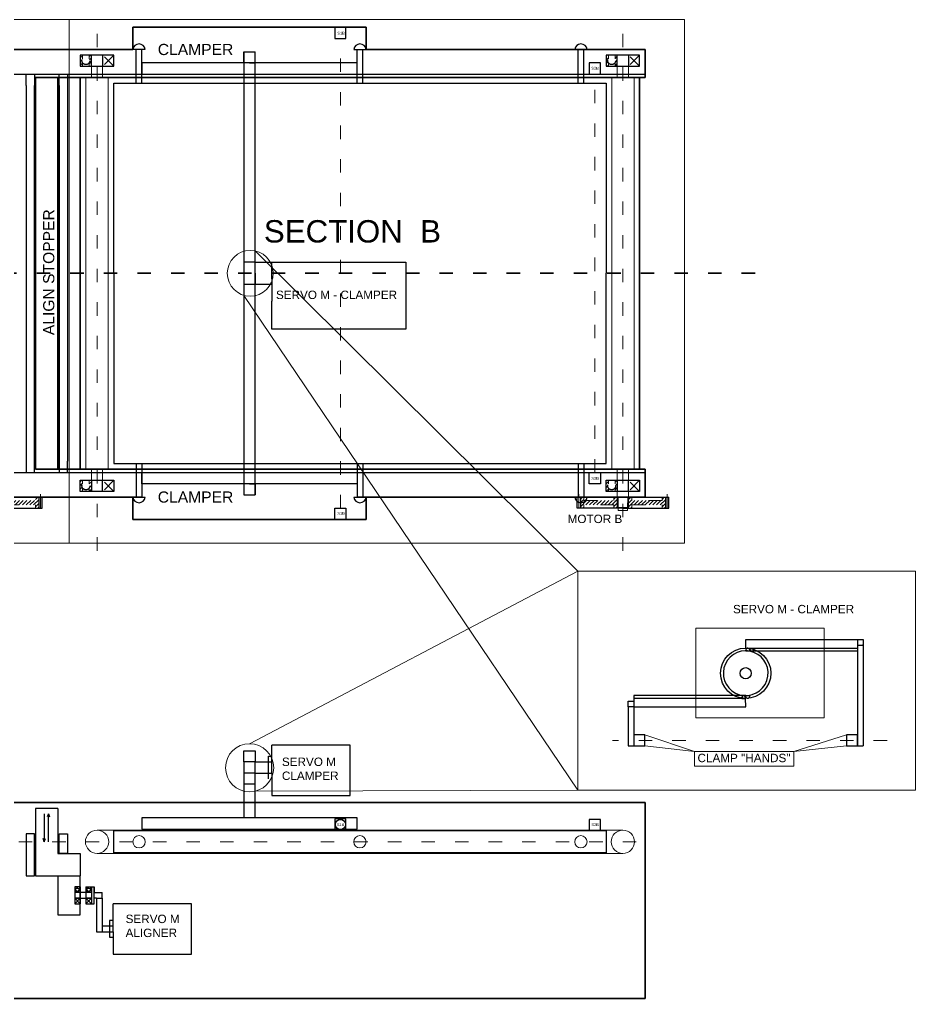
# Model space of a CAD drawing. Header units: millimetres. Extents: x 328 to 2445, y 474 to 1657.
# Drawn here: x 1645 to 2445, y 474 to 1349 of the extents above; entities that cross this region are included whole.
import ezdxf

# ---------------------------------------------------------------- set-up
doc = ezdxf.new("R2010")
doc.units = ezdxf.units.MM
doc.linetypes.add('ACAD_ISO03W100', pattern=[30, 12, -18])
for name, color, linetype, true_color in [('CENTERLINE', 7, 'Continuous', 0x58ba48), ('DC_MOTORS', 7, 'Continuous', 0x7aafdf), ('INTERNAL_STRUCTURE', 7, 'Continuous', 0xf8991e), ('MOVING_PARTS', 7, 'Continuous', 0xcd2027), ('SECTION_BOUNDARY', 7, 'Continuous', 0x7aafdf), ('SENSORS', 7, 'Continuous', 0xedee99), ('SERVO_ACTUATORS', 7, 'Continuous', 0x293189)]:
    doc.layers.add(name, color=color, linetype=linetype, true_color=true_color)
doc.layers.add('FRAME', color=7, linetype='Continuous')
doc.layers.add('TEXT', color=7, linetype='Continuous')
doc.styles.get("Standard").update_dxf_attribs({"font": 'arial.ttf'})
pattern_1 = [(45, (-587.4137, -2201.1268), (-1.6613474, 1.6613474), [])]
pattern_2 = [(45, (692.5863, -2201.1268), (-1.6613474, 1.6613474), [])]

msp = doc.modelspace()

# ---------------------------------------------------------------- hatches: boundary and pattern name
at = {"layer": 'DC_MOTORS', "linetype": 'ACAD_ISO03W100', "lineweight": 20, "true_color": 0x7aafdf}
h = msp.add_hatch(dxfattribs=at)
h.set_pattern_fill('ANSI31', color=143, scale=0.74)
h.set_pattern_definition([(45, (132.5863, -2201.1268), (-1.6613474, 1.6613474), [])])
h.paths.add_polyline_path([(1628.98, 922.17), (1631.98, 922.17), (1631.98, 919.17), (1657.21, 919.17, 0.248712), (1661.98, 917.17), (1661.98, 912.17), (1658.98, 912.17), (1658.98, 915.17), (1631.98, 915.17), (1631.98, 912.17), (1628.98, 912.17)])
h.paths.add_polyline_path([(1657.21, 919.17), (1658.98, 919.17), (1658.98, 922.17), (1661.98, 922.17), (1661.98, 917.17, -0.248712)], flags=17)
h = msp.add_hatch(dxfattribs=at)
h.set_pattern_fill('ANSI31', color=143, scale=0.74)
h.set_pattern_definition(pattern_2)
h.paths.add_polyline_path([(2178.98, 922.17), (2175.98, 922.17), (2175.98, 919.17), (2150.75, 919.17, -0.248712), (2145.98, 917.17), (2145.98, 912.17), (2148.98, 912.17), (2148.98, 915.17), (2175.98, 915.17), (2175.98, 912.17), (2178.98, 912.17)])
h.paths.add_polyline_path([(2150.75, 919.17), (2148.98, 919.17), (2148.98, 922.17), (2145.98, 922.17), (2145.98, 917.17, 0.248712)], flags=17)
h = msp.add_hatch(dxfattribs=at)
h.set_pattern_fill('ANSI31', color=143, scale=0.74)
h.set_pattern_definition(pattern_2)
h.paths.add_polyline_path([(2188.98, 922.17), (2191.98, 922.17), (2191.98, 919.17), (2217.21, 919.17, 0.248712), (2221.98, 917.17), (2221.98, 912.17), (2218.98, 912.17), (2218.98, 915.17), (2191.98, 915.17), (2191.98, 912.17), (2188.98, 912.17)])
h.paths.add_polyline_path([(2217.21, 919.17), (2218.98, 919.17), (2218.98, 922.17), (2221.98, 922.17), (2221.98, 917.17, -0.248712)], flags=17)
at = {"layer": 'MOVING_PARTS', "lineweight": 20, "true_color": 0xcd2027}
h = msp.add_hatch(dxfattribs=at)
h.set_pattern_fill('ANSI31', color=242, scale=0.74)
h.set_pattern_definition(pattern_1)
h.paths.add_polyline_path([(420.98, 1317.17), (418.98, 1317.17), (418.98, 1315.17), (418.98, 1307.17), (420.98, 1307.17), (420.98, 1310.36, -0.136106), (420.48, 1312.17, -0.136106), (420.98, 1313.97)])
h.paths.add_polyline_path([(428.98, 1317.17), (426.98, 1317.17), (426.98, 1313.97, -0.136106), (427.48, 1312.17, -0.136106), (426.98, 1310.36), (426.98, 1307.17), (428.98, 1307.17)])
h.paths.add_polyline_path([(890.98, 1313.97), (890.98, 1317.17), (888.98, 1317.17), (888.98, 1315.17), (888.98, 1307.17), (890.98, 1307.17), (890.98, 1310.36, -0.136106), (890.48, 1312.17, -0.136106)])
h.paths.add_polyline_path([(898.98, 1317.17), (896.98, 1317.17), (896.98, 1313.97, -0.136106), (897.48, 1312.17, -0.136106), (896.98, 1310.36), (896.98, 1307.17), (898.98, 1307.17)])
h.paths.add_polyline_path([(940.48, 1312.17, -0.136106), (940.98, 1313.97), (940.98, 1317.17), (938.98, 1317.17), (938.98, 1315.17), (938.98, 1307.17), (940.98, 1307.17), (940.98, 1310.36, -0.136106)])
h.paths.add_polyline_path([(948.98, 1317.17), (946.98, 1317.17), (946.98, 1313.97, -0.136106), (947.48, 1312.17, -0.136106), (946.98, 1310.36), (946.98, 1307.17), (948.98, 1307.17)])
h.paths.add_polyline_path([(1700.48, 1312.17, -0.136106), (1700.98, 1313.97), (1700.98, 1317.17), (1698.98, 1317.17), (1698.98, 1315.17), (1698.98, 1307.17), (1700.98, 1307.17), (1700.98, 1310.36, -0.136106)])
h.paths.add_polyline_path([(1708.98, 1317.17), (1706.98, 1317.17), (1706.98, 1313.97, -0.136106), (1707.48, 1312.17, -0.136106), (1706.98, 1310.36), (1706.98, 1307.17), (1708.98, 1307.17)])
h.paths.add_polyline_path([(2170.98, 1310.36, -0.136106), (2170.48, 1312.17, -0.136106), (2170.98, 1313.97), (2170.98, 1317.17), (2168.98, 1317.17), (2168.98, 1315.17), (2168.98, 1307.17), (2170.98, 1307.17)])
h.paths.add_polyline_path([(2178.98, 1317.17), (2176.98, 1317.17), (2176.98, 1313.97, -0.136106), (2177.48, 1312.17, -0.136106), (2176.98, 1310.36), (2176.98, 1307.17), (2178.98, 1307.17)])
h = msp.add_hatch(dxfattribs=at)
h.set_pattern_fill('ANSI31', color=242, scale=0.74)
h.set_pattern_definition(pattern_1)
h.paths.add_polyline_path([(420.98, 927.17), (418.98, 927.17), (418.98, 929.17), (418.98, 937.17), (420.98, 937.17), (420.98, 933.97, 0.136106), (420.48, 932.17, 0.136106), (420.98, 930.36)])
h.paths.add_polyline_path([(428.98, 927.17), (426.98, 927.17), (426.98, 930.36, 0.136106), (427.48, 932.17, 0.136106), (426.98, 933.97), (426.98, 937.17), (428.98, 937.17)])
h.paths.add_polyline_path([(890.98, 930.36), (890.98, 927.17), (888.98, 927.17), (888.98, 929.17), (888.98, 937.17), (890.98, 937.17), (890.98, 933.97, 0.136106), (890.48, 932.17, 0.136106)])
h.paths.add_polyline_path([(898.98, 927.17), (896.98, 927.17), (896.98, 930.36, 0.136106), (897.48, 932.17, 0.136106), (896.98, 933.97), (896.98, 937.17), (898.98, 937.17)])
h.paths.add_polyline_path([(940.48, 932.17, 0.136106), (940.98, 930.36), (940.98, 927.17), (938.98, 927.17), (938.98, 929.17), (938.98, 937.17), (940.98, 937.17), (940.98, 933.97, 0.136106)])
h.paths.add_polyline_path([(948.98, 927.17), (946.98, 927.17), (946.98, 930.36, 0.136106), (947.48, 932.17, 0.136106), (946.98, 933.97), (946.98, 937.17), (948.98, 937.17)])
h.paths.add_polyline_path([(1700.48, 932.17, 0.136106), (1700.98, 930.36), (1700.98, 927.17), (1698.98, 927.17), (1698.98, 929.17), (1698.98, 937.17), (1700.98, 937.17), (1700.98, 933.97, 0.136106)])
h.paths.add_polyline_path([(1708.98, 927.17), (1706.98, 927.17), (1706.98, 930.36, 0.136106), (1707.48, 932.17, 0.136106), (1706.98, 933.97), (1706.98, 937.17), (1708.98, 937.17)])
h.paths.add_polyline_path([(2170.98, 933.97, 0.136106), (2170.48, 932.17, 0.136106), (2170.98, 930.36), (2170.98, 927.17), (2168.98, 927.17), (2168.98, 929.17), (2168.98, 937.17), (2170.98, 937.17)])
h.paths.add_polyline_path([(2178.98, 927.17), (2176.98, 927.17), (2176.98, 930.36, 0.136106), (2177.48, 932.17, 0.136106), (2176.98, 933.97), (2176.98, 937.17), (2178.98, 937.17)])
h = msp.add_hatch(dxfattribs=at)
h.set_pattern_fill('ANSI31', color=242, scale=0.5)
h.set_pattern_definition([(45, (-587.4137, -2181.9089), (-1.122532, 1.122532), [])])
h.paths.add_polyline_path([(1696.48, 573.76), (1693.98, 573.76), (1693.98, 572.26), (1695.36, 572.26, -0.447214), (1697.6, 572.26), (1698.98, 572.26), (1698.98, 573.76)])
h.paths.add_polyline_path([(1693.98, 570.26), (1693.98, 568.76), (1698.98, 568.76), (1698.98, 570.26), (1697.6, 570.26, -0.447214), (1695.36, 570.26)])
h = msp.add_hatch(dxfattribs=at)
h.set_pattern_fill('ANSI31', color=242, scale=0.5)
h.set_pattern_definition([(45, (-577.4137, -2181.9089), (-1.122532, 1.122532), [])])
h.paths.add_polyline_path([(1708.98, 573.76), (1706.48, 573.76), (1703.98, 573.76), (1703.98, 572.26), (1705.36, 572.26, -0.447214), (1707.6, 572.26), (1708.98, 572.26)])
h.paths.add_polyline_path([(1708.98, 570.26), (1707.6, 570.26, -0.447214), (1705.36, 570.26), (1703.98, 570.26), (1703.98, 568.76), (1708.98, 568.76)])

# ---------------------------------------------------------------- linework, layer by layer
at = {"lineweight": 20, "transparency": 33554495}
for p, q in [((2143.62, 856.08), (1855.23, 1142.18)), ((1845.23, 1102.49), (2143.62, 660.41)), ((1850.34, 701.8), (2143.62, 856.08)), ((2248.06, 694.91), (2203.75, 709.79)), ((2336.64, 694.91), (2383.75, 709.79)), ((2203.75, 699.79), (2248.06, 694.91)), ((2383.75, 699.79), (2336.64, 694.91)), ((1855.23, 659.29), (2143.62, 660.41))]:
    msp.add_line(p, q, dxfattribs=at)
at = {"color": 114, "linetype": 'ACAD_ISO03W100', "lineweight": 20, "true_color": 0x139b48}
msp.add_line((2420.13, 704.79), (2174.56, 704.79), dxfattribs=at)
at = {"color": 242, "lineweight": 30, "true_color": 0xcd2027}
for p, q in [((1666.75, 639.15), (1666.75, 614.15)), ((1670.54, 639.15), (1669.52, 636.33)), ((1670.54, 614.15), (1670.54, 639.15)), ((1670.54, 639.15), (1671.56, 636.33)), ((1666.75, 614.15), (1665.73, 616.97)), ((1666.75, 614.15), (1667.77, 616.97))]:
    msp.add_line(p, q, dxfattribs=at)
at = {"lineweight": 20, "transparency": 33554495}
for points in [[(2143.62, 660.41), (2445.46, 660.41), (2445.46, 856.08), (2143.62, 856.08)], [(2248.06, 694.91), (2336.64, 694.91), (2336.64, 681.65), (2248.06, 681.65)]]:
    msp.add_lwpolyline(points, close=True, dxfattribs=at)
at = {"color": 143, "lineweight": 20, "true_color": 0x7aafdf}
msp.add_circle((2183.98, 614.15), 10.39, dxfattribs=at)
at = {"layer": 'CENTERLINE', "color": 85, "linetype": 'ACAD_ISO03W100', "lineweight": 20, "true_color": 0x58ba48}
for p, q in [((1713.98, 1336.3), (1713.98, 867.17)), ((2183.98, 1336.3), (2183.98, 867.17)), ((2144.48, 924.91), (2144.48, 908.32)), ((413.98, 614.15), (2203.98, 614.15))]:
    msp.add_line(p, q, dxfattribs=at)
at = {"layer": 'CENTERLINE', "color": 85, "linetype": 'ACAD_ISO03W100', "lineweight": 35, "true_color": 0x58ba48}
msp.add_line((2302.08, 1122.17), (327.67, 1122.17), dxfattribs=at)
at = {"layer": 'DC_MOTORS', "color": 143, "lineweight": 30, "true_color": 0x7aafdf}
for p, q in [((1623.98, 922.17), (1664.98, 922.17)), ((1661.98, 922.17), (1661.98, 912.17)), ((1664.98, 912.17), (1664.98, 922.17)), ((2183.98, 922.17), (2142.98, 922.17)), ((2142.98, 912.17), (2142.98, 922.17)), ((2145.98, 922.17), (2145.98, 912.17)), ((2183.98, 922.17), (2224.98, 922.17)), ((2221.98, 922.17), (2221.98, 912.17)), ((2224.98, 912.17), (2224.98, 922.17)), ((1623.98, 912.17), (1664.98, 912.17)), ((2183.98, 912.17), (2142.98, 912.17)), ((2183.98, 912.17), (2224.98, 912.17))]:
    msp.add_line(p, q, dxfattribs=at)
at = {"layer": 'DC_MOTORS', "color": 85, "linetype": 'ACAD_ISO03W100', "lineweight": 20, "true_color": 0x58ba48}
for p, q in [((1663.48, 924.91), (1663.48, 908.32)), ((2223.48, 924.91), (2223.48, 908.32))]:
    msp.add_line(p, q, dxfattribs=at)
at = {"layer": 'DC_MOTORS', "color": 143, "lineweight": 20, "true_color": 0x7aafdf}
for p, q in [((2148.98, 919.17), (2148.98, 922.17)), ((2218.98, 919.17), (2218.98, 922.17))]:
    msp.add_line(p, q, dxfattribs=at)
at = {"layer": 'DC_MOTORS', "color": 143, "linetype": 'ACAD_ISO03W100', "lineweight": 20, "true_color": 0x7aafdf}
for p, q in [((2148.98, 919.17), (2175.98, 919.17)), ((2175.98, 919.17), (2175.98, 922.17)), ((2178.98, 922.17), (2178.98, 912.17)), ((2179.68, 921.45), (2178.98, 922.17)), ((2179.68, 921.45), (2179.75, 912.8)), ((2188.28, 921.45), (2188.21, 912.8)), ((2188.28, 921.45), (2188.98, 922.17)), ((2188.98, 922.17), (2188.98, 912.17)), ((2191.98, 919.17), (2191.98, 922.17)), ((2218.98, 919.17), (2191.98, 919.17)), ((1631.98, 915.17), (1658.98, 915.17)), ((1658.98, 912.17), (1658.98, 915.17)), ((2175.98, 915.17), (2148.98, 915.17)), ((2148.98, 912.17), (2148.98, 915.17)), ((2175.98, 912.17), (2175.98, 915.17)), ((2178.98, 912.17), (2175.98, 912.17)), ((2178.98, 912.17), (2179.75, 912.8)), ((2179.75, 912.8), (2183.98, 912.8)), ((2179.75, 912.8), (2179.77, 910.18)), ((2179.77, 910.18), (2183.98, 910.18)), ((2188.21, 912.8), (2183.98, 912.8)), ((2188.19, 910.18), (2183.98, 910.18)), ((2188.21, 912.8), (2188.19, 910.18)), ((2188.98, 912.17), (2188.21, 912.8)), ((2188.98, 912.17), (2191.98, 912.17)), ((2191.98, 912.17), (2191.98, 915.17)), ((2191.98, 915.17), (2218.98, 915.17)), ((2218.98, 912.17), (2218.98, 915.17))]:
    msp.add_line(p, q, dxfattribs=at)
at = {"layer": 'DC_MOTORS', "color": 242, "linetype": 'ACAD_ISO03W100', "lineweight": 20, "true_color": 0xcd2027}
msp.add_line((2178.98, 922.17), (2188.98, 922.17), dxfattribs=at)
at = {"layer": 'DC_MOTORS', "color": 242, "lineweight": 20, "true_color": 0xcd2027}
for p, q in [((2178.98, 912.17), (2178.98, 922.17)), ((2188.98, 912.17), (2188.98, 922.17)), ((2183.98, 912.17), (2178.98, 912.17)), ((2183.98, 912.17), (2188.98, 912.17))]:
    msp.add_line(p, q, dxfattribs=at)
at = {"layer": 'FRAME', "lineweight": 35}
for p, q in [((1745.98, 1322.17), (1745.98, 1342.17)), ((1745.98, 1342.17), (1954.48, 1342.17)), ((1954.48, 1342.17), (1954.48, 1322.17)), ((1745.98, 1322.17), (413.98, 1322.17)), ((2203.98, 1322.17), (1954.48, 1322.17)), ((2203.98, 1297.17), (2203.98, 1322.17)), ((1698.98, 1122.17), (1698.98, 1297.17)), ((1698.98, 1297.17), (2203.98, 1297.17)), ((2198.98, 1297.17), (2198.98, 1122.17)), ((1698.98, 1122.17), (1698.98, 947.17)), ((2198.98, 947.17), (2198.98, 1122.17)), ((1698.98, 947.17), (2203.98, 947.17)), ((2203.98, 947.17), (2203.98, 922.17)), ((1753.98, 922.17), (928.98, 922.17)), ((1745.98, 922.17), (1745.98, 902.17)), ((2203.98, 922.17), (1946.48, 922.17)), ((1954.48, 902.17), (1954.48, 922.17)), ((1745.98, 902.17), (1954.48, 902.17)), ((413.98, 649.15), (2203.98, 649.15)), ((2203.98, 649.15), (2203.98, 474.15)), ((413.98, 474.15), (2203.98, 474.15))]:
    msp.add_line(p, q, dxfattribs=at)
at = {"layer": 'FRAME', "lineweight": 25}
for p, q in [((413.98, 1300.17), (1753.98, 1300.17)), ((1946.48, 1300.17), (2203.98, 1300.17)), ((413.98, 944.17), (1753.98, 944.17)), ((1946.48, 944.17), (2203.98, 944.17))]:
    msp.add_line(p, q, dxfattribs=at)
at = {"layer": 'INTERNAL_STRUCTURE', "color": 30, "lineweight": 25, "true_color": 0xf8991e}
for p, q in [((1756.98, 1322.17), (1745.98, 1322.17)), ((1748.98, 1292.17), (1748.98, 1322.17)), ((1753.98, 1292.17), (1753.98, 1322.17)), ((1943.48, 1322.17), (1954.48, 1322.17)), ((1946.48, 1292.17), (1946.48, 1322.17)), ((1951.48, 1292.17), (1951.48, 1322.17)), ((2140.98, 1322.17), (2151.98, 1322.17)), ((2143.98, 1292.17), (2143.98, 1322.17)), ((2148.98, 1292.17), (2148.98, 1322.17)), ((1728.98, 1122.17), (1728.98, 1292.17)), ((1728.98, 1292.17), (2168.98, 1292.17)), ((2168.98, 1292.17), (2168.98, 1122.17)), ((1728.98, 1122.17), (1728.98, 952.17)), ((2168.98, 952.17), (2168.98, 1122.17)), ((1728.98, 952.17), (2168.98, 952.17)), ((1748.98, 952.17), (1748.98, 922.17)), ((1753.98, 952.17), (1753.98, 922.17)), ((1946.48, 952.17), (1946.48, 922.17)), ((1951.48, 952.17), (1951.48, 922.17)), ((2143.98, 952.17), (2143.98, 922.17)), ((2148.98, 952.17), (2148.98, 922.17)), ((1745.98, 922.17), (1756.98, 922.17)), ((1943.48, 922.17), (1954.48, 922.17)), ((2140.98, 922.17), (2151.98, 922.17)), ((1728.98, 624.15), (2168.98, 624.15)), ((1728.98, 604.15), (1728.98, 624.15)), ((2168.98, 624.15), (2168.98, 604.15)), ((2168.98, 604.15), (1728.98, 604.15))]:
    msp.add_line(p, q, dxfattribs=at)
at = {"layer": 'INTERNAL_STRUCTURE', "color": 30, "lineweight": 30, "true_color": 0xf8991e}
for p, q in [((1650.48, 1290.17), (1650.48, 1300.17)), ((1650.48, 1300.17), (1657.98, 1300.17)), ((1657.98, 1300.17), (1657.98, 1290.17)), ((1679.98, 1290.17), (1679.98, 1300.17)), ((1679.98, 1300.17), (1687.48, 1300.17)), ((1687.48, 1300.17), (1687.48, 1290.17)), ((1650.48, 1290.17), (1650.48, 954.17)), ((1657.98, 954.17), (1657.98, 1290.17)), ((1679.98, 1290.17), (1679.98, 954.17)), ((1687.48, 1290.17), (1687.48, 954.17)), ((1650.48, 954.17), (1650.48, 944.17)), ((1657.98, 944.17), (1657.98, 954.17)), ((1679.98, 954.17), (1679.98, 944.17)), ((1687.48, 944.17), (1687.48, 954.17)), ((1650.48, 944.17), (1657.98, 944.17)), ((1679.98, 944.17), (1687.48, 944.17)), ((1657.98, 621.24), (1650.48, 621.24)), ((1650.48, 621.24), (1650.48, 583.74)), ((1657.98, 583.74), (1657.98, 621.24)), ((1679.98, 614.15), (1679.98, 621.24)), ((1679.98, 621.24), (1687.48, 621.24)), ((1687.48, 621.24), (1687.48, 603.76)), ((1679.98, 603.76), (1679.98, 614.15)), ((1687.48, 603.76), (1679.98, 603.76)), ((1650.48, 583.74), (1657.98, 583.74))]:
    msp.add_line(p, q, dxfattribs=at)
at = {"layer": 'INTERNAL_STRUCTURE', "color": 30, "lineweight": 20, "true_color": 0xf8991e}
for centre in [(1751.48, 614.15), (1948.98, 614.15), (2146.48, 614.15)]:
    msp.add_circle(centre, 5.5, dxfattribs=at)
at = {"layer": 'INTERNAL_STRUCTURE', "color": 30, "lineweight": 25, "true_color": 0xf8991e}
for centre, start, end in [((1751.48, 1321.67), 5.19443, 174.80557), ((1948.98, 1321.67), 5.19443, 174.80557), ((2146.48, 1321.67), 5.19443, 174.80557), ((1751.48, 922.67), 185.19443, 354.80557), ((1948.98, 922.67), 185.19443, 354.80557), ((2146.48, 922.67), 185.19443, 354.80557)]:
    msp.add_arc(centre, 5.52, start, end, dxfattribs=at)
at = {"layer": 'MOVING_PARTS', "color": 242, "lineweight": 30, "true_color": 0xcd2027}
for p, q in [((1728.98, 1317.17), (1698.98, 1317.17)), ((1698.98, 1317.17), (1698.98, 1307.17)), ((1708.98, 1307.17), (1708.98, 1317.17)), ((1718.98, 1317.17), (1718.98, 1307.17)), ((1728.98, 1307.17), (1728.98, 1317.17)), ((2198.98, 1317.17), (2168.98, 1317.17)), ((2168.98, 1317.17), (2168.98, 1307.17)), ((2178.98, 1307.17), (2178.98, 1317.17)), ((2188.98, 1317.17), (2188.98, 1307.17)), ((2198.98, 1307.17), (2198.98, 1317.17)), ((1698.98, 1307.17), (1728.98, 1307.17)), ((2168.98, 1307.17), (2198.98, 1307.17)), ((1698.98, 927.17), (1698.98, 937.17)), ((1698.98, 937.17), (1728.98, 937.17)), ((1708.98, 937.17), (1708.98, 927.17)), ((1718.98, 927.17), (1718.98, 937.17)), ((1728.98, 937.17), (1728.98, 927.17)), ((2168.98, 927.17), (2168.98, 937.17)), ((2168.98, 937.17), (2198.98, 937.17)), ((2178.98, 937.17), (2178.98, 927.17)), ((2188.98, 927.17), (2188.98, 937.17)), ((2198.98, 937.17), (2198.98, 927.17)), ((1728.98, 927.17), (1698.98, 927.17)), ((2198.98, 927.17), (2168.98, 927.17)), ((1698.98, 573.76), (1693.98, 573.76)), ((1693.98, 573.76), (1693.98, 558.76)), ((1695.36, 572.26), (1693.98, 572.26)), ((1695.36, 570.26), (1693.98, 570.26)), ((1698.98, 568.76), (1693.98, 568.76)), ((1698.98, 573.76), (1696.48, 573.76)), ((1698.98, 572.26), (1697.6, 572.26)), ((1698.98, 570.26), (1697.6, 570.26)), ((1698.98, 573.76), (1698.98, 558.76)), ((1698.98, 573.76), (1698.98, 572.26)), ((1698.98, 568.76), (1698.98, 570.26)), ((1703.98, 573.76), (1703.98, 558.76)), ((1705.36, 572.26), (1703.98, 572.26)), ((1705.36, 570.26), (1703.98, 570.26)), ((1708.98, 568.76), (1703.98, 568.76)), ((1708.98, 572.26), (1707.6, 572.26)), ((1708.98, 570.26), (1707.6, 570.26)), ((1708.98, 573.76), (1708.98, 558.76)), ((1698.98, 563.76), (1693.98, 563.76)), ((1708.98, 563.76), (1703.98, 563.76)), ((1693.98, 558.76), (1698.98, 558.76))]:
    msp.add_line(p, q, dxfattribs=at)
at = {"layer": 'MOVING_PARTS', "color": 242, "linetype": 'ACAD_ISO03W100', "lineweight": 20, "true_color": 0xcd2027}
for p, q in [((1698.98, 1317.17), (1698.98, 1315.17)), ((1698.98, 1317.17), (1700.98, 1317.17)), ((1700.98, 1317.17), (1700.98, 1313.97)), ((1708.98, 1317.17), (1706.98, 1317.17)), ((1706.98, 1317.17), (1706.98, 1313.97)), ((1728.98, 1307.17), (1718.98, 1317.17)), ((1728.98, 1317.17), (1718.98, 1307.17)), ((2168.98, 1317.17), (2168.98, 1315.17)), ((2168.98, 1317.17), (2170.98, 1317.17)), ((2170.98, 1317.17), (2170.98, 1313.97)), ((2178.98, 1317.17), (2176.98, 1317.17)), ((2176.98, 1317.17), (2176.98, 1313.97)), ((2198.98, 1307.17), (2188.98, 1317.17)), ((2198.98, 1317.17), (2188.98, 1307.17)), ((1698.98, 1307.17), (1698.98, 1309.17)), ((1700.98, 1310.36), (1700.98, 1307.17)), ((1706.98, 1310.36), (1706.98, 1307.17)), ((2168.98, 1307.17), (2168.98, 1309.17)), ((2170.98, 1310.36), (2170.98, 1307.17)), ((2176.98, 1310.36), (2176.98, 1307.17)), ((1698.98, 937.17), (1698.98, 935.17)), ((1700.98, 933.97), (1700.98, 937.17)), ((1706.98, 933.97), (1706.98, 937.17)), ((1728.98, 937.17), (1718.98, 927.17)), ((1728.98, 927.17), (1718.98, 937.17)), ((2168.98, 937.17), (2168.98, 935.17)), ((2170.98, 933.97), (2170.98, 937.17)), ((2176.98, 933.97), (2176.98, 937.17)), ((2198.98, 937.17), (2188.98, 927.17)), ((2198.98, 927.17), (2188.98, 937.17)), ((1698.98, 927.17), (1698.98, 929.17)), ((1700.98, 927.17), (1700.98, 930.36)), ((1706.98, 927.17), (1706.98, 930.36)), ((2168.98, 927.17), (2168.98, 929.17)), ((2170.98, 927.17), (2170.98, 930.36)), ((2176.98, 927.17), (2176.98, 930.36)), ((1698.98, 927.17), (1700.98, 927.17)), ((1708.98, 927.17), (1706.98, 927.17)), ((2168.98, 927.17), (2170.98, 927.17)), ((2178.98, 927.17), (2176.98, 927.17)), ((2178.98, 927.17), (2178.98, 922.17)), ((2188.98, 922.17), (2188.98, 927.17))]:
    msp.add_line(p, q, dxfattribs=at)
at = {"layer": 'MOVING_PARTS', "color": 242, "lineweight": 20, "true_color": 0xcd2027}
for p, q in [((1708.98, 1307.17), (1708.98, 1317.17)), ((1708.98, 1317.17), (1718.98, 1317.17)), ((1708.98, 1317.17), (1718.98, 1317.17)), ((1718.98, 1317.17), (1718.98, 1307.17)), ((2178.98, 1307.17), (2178.98, 1317.17)), ((2178.98, 1317.17), (2188.98, 1317.17)), ((2178.98, 1317.17), (2188.98, 1317.17)), ((2188.98, 1317.17), (2188.98, 1316.17)), ((2188.98, 1316.17), (2188.98, 1307.17)), ((1708.98, 1297.17), (1708.98, 1307.17)), ((1718.98, 1307.17), (1718.98, 1297.17)), ((2178.98, 1297.17), (2178.98, 1307.17)), ((2188.98, 1307.17), (2188.98, 1297.17)), ((1703.98, 1122.17), (1703.98, 1297.17)), ((1703.98, 1297.17), (1723.98, 1297.17)), ((1723.98, 1297.17), (1723.98, 1122.17)), ((2173.98, 1122.17), (2173.98, 1297.17)), ((2173.98, 1297.17), (2178.98, 1297.17)), ((2188.98, 1297.17), (2193.98, 1297.17)), ((2193.98, 1297.17), (2193.98, 1122.17)), ((1703.98, 1122.17), (1703.98, 947.17)), ((1723.98, 947.17), (1723.98, 1122.17)), ((2173.98, 1122.17), (2173.98, 947.17)), ((2193.98, 947.17), (2193.98, 1122.17)), ((1703.98, 947.17), (1723.98, 947.17)), ((1708.98, 947.17), (1708.98, 937.17)), ((1718.98, 937.17), (1718.98, 947.17)), ((2173.98, 947.17), (2178.98, 947.17)), ((2178.98, 947.17), (2178.98, 937.17)), ((2188.98, 947.17), (2193.98, 947.17)), ((2188.98, 937.17), (2188.98, 947.17)), ((1708.98, 937.17), (1708.98, 927.17)), ((1718.98, 927.17), (1718.98, 937.17)), ((2178.98, 937.17), (2178.98, 927.17)), ((2188.98, 928.17), (2188.98, 937.17)), ((2188.98, 927.17), (2188.98, 928.17)), ((1708.98, 927.17), (1718.98, 927.17)), ((1708.98, 927.17), (1718.98, 927.17)), ((2178.98, 927.17), (2188.98, 927.17)), ((2178.98, 927.17), (2188.98, 927.17)), ((1698.98, 563.76), (1693.98, 558.76)), ((1693.98, 563.76), (1698.98, 558.76)), ((1708.98, 563.76), (1703.98, 558.76)), ((1703.98, 563.76), (1708.98, 558.76))]:
    msp.add_line(p, q, dxfattribs=at)
at = {"layer": 'MOVING_PARTS', "color": 8, "lineweight": 20}
for p, q in [((1713.98, 624.54), (2183.98, 624.54)), ((1713.98, 603.76), (2183.98, 603.76))]:
    msp.add_line(p, q, dxfattribs=at)
at = {"layer": 'MOVING_PARTS', "color": 177, "lineweight": 25, "true_color": 0x293189}
for p, q in [((1698.98, 568.76), (1693.98, 568.76)), ((1693.98, 568.76), (1693.98, 563.76)), ((1693.98, 563.76), (1698.98, 563.76))]:
    msp.add_line(p, q, dxfattribs=at)
at = {"layer": 'MOVING_PARTS', "color": 177, "lineweight": 30, "true_color": 0x293189}
msp.add_line((1703.98, 573.76), (1703.98, 558.76), dxfattribs=at)
at = {"layer": 'MOVING_PARTS', "color": 242, "linetype": 'ACAD_ISO03W100', "lineweight": 30, "true_color": 0xcd2027}
for centre in [(1703.98, 1312.17), (2173.98, 1312.17), (1703.98, 932.17), (2173.98, 932.17)]:
    msp.add_circle(centre, 3.5, dxfattribs=at)
at = {"layer": 'MOVING_PARTS', "color": 242, "lineweight": 20, "true_color": 0xcd2027}
msp.add_circle((1713.98, 614.15), 10.39, dxfattribs=at)
at = {"layer": 'MOVING_PARTS', "color": 242, "lineweight": 30, "true_color": 0xcd2027}
for centre in [(1696.48, 571.26), (1706.48, 571.26)]:
    msp.add_circle(centre, 1.5, dxfattribs=at)
at = {"layer": 'SECTION_BOUNDARY', "color": 143, "lineweight": 20, "true_color": 0x7aafdf}
for p, q in [((928.98, 1348.94), (1688.98, 1348.94)), ((1688.98, 1348.94), (1688.98, 881.11)), ((1688.98, 1348.94), (2238.98, 1348.94)), ((2238.98, 1348.94), (2238.98, 881.11)), ((1688.98, 881.11), (928.98, 881.11)), ((2238.98, 881.11), (1688.98, 881.11))]:
    msp.add_line(p, q, dxfattribs=at)
at = {"layer": 'SENSORS', "color": 61, "lineweight": 30, "true_color": 0xedee99}
for p, q in [((1936.48, 1342.17), (1926.48, 1342.17)), ((1926.48, 1342.17), (1926.48, 1332.17)), ((1936.48, 1332.17), (1936.48, 1342.17)), ((1926.48, 1332.17), (1936.48, 1332.17)), ((2163.98, 1310.17), (2153.98, 1310.17)), ((2153.98, 1310.17), (2153.98, 1300.17)), ((2163.98, 1300.17), (2163.98, 1310.17)), ((2153.98, 1300.17), (2163.98, 1300.17)), ((2153.98, 934.17), (2153.98, 944.17)), ((2153.98, 944.17), (2163.98, 944.17)), ((2163.98, 944.17), (2163.98, 934.17)), ((2163.98, 934.17), (2153.98, 934.17)), ((1926.48, 902.17), (1926.48, 912.17)), ((1926.48, 912.17), (1936.48, 912.17)), ((1936.48, 912.17), (1936.48, 902.17)), ((1936.48, 902.17), (1926.48, 902.17)), ((1936.48, 634.54), (1926.48, 634.54)), ((1926.48, 634.54), (1926.48, 624.54)), ((1936.48, 624.54), (1936.48, 634.54)), ((2163.98, 634.15), (2153.98, 634.15)), ((2153.98, 634.15), (2153.98, 624.15)), ((2163.98, 624.15), (2163.98, 634.15)), ((1926.48, 624.54), (1936.48, 624.54)), ((2153.98, 624.15), (2163.98, 624.15))]:
    msp.add_line(p, q, dxfattribs=at)
at = {"layer": 'SENSORS', "color": 6, "linetype": 'ACAD_ISO03W100', "lineweight": 20}
for p, q in [((1931.48, 912.17), (1931.48, 1332.17)), ((2158.98, 944.17), (2158.98, 1300.17))]:
    msp.add_line(p, q, dxfattribs=at)
at = {"layer": 'SERVO_ACTUATORS', "color": 177, "lineweight": 30, "true_color": 0x293189}
for p, q in [((1845.23, 1310.17), (1845.23, 1320.17)), ((1845.23, 1320.17), (1855.23, 1320.17)), ((1845.23, 1320.17), (1845.23, 924.17)), ((1855.23, 1310.17), (1855.23, 1320.17)), ((1855.23, 924.17), (1855.23, 1320.17)), ((1946.48, 1310.17), (1753.98, 1310.17)), ((1753.98, 1310.17), (1753.98, 1300.17)), ((1850.23, 1310.17), (1855.23, 1310.17)), ((1946.48, 1300.17), (1946.48, 1310.17)), ((1753.98, 1300.17), (1946.48, 1300.17)), ((1855.23, 1132.17), (1845.23, 1132.17)), ((1855.23, 1122.17), (1855.23, 1132.17)), ((1855.23, 1122.17), (1855.23, 1112.17)), ((1855.23, 1112.17), (1845.23, 1112.17)), ((1753.98, 944.17), (1946.48, 944.17)), ((1753.98, 934.17), (1753.98, 944.17)), ((1946.48, 944.17), (1946.48, 934.17)), ((1946.48, 934.17), (1753.98, 934.17)), ((1845.23, 934.17), (1845.23, 924.17)), ((1850.23, 934.17), (1855.23, 934.17)), ((1855.23, 934.17), (1855.23, 924.17)), ((1845.23, 924.17), (1855.23, 924.17)), ((2293.75, 787.29), (2293.75, 794.79)), ((2293.75, 794.79), (2393.75, 794.79)), ((2393.75, 794.79), (2393.75, 784.79)), ((2393.75, 794.79), (2398.75, 794.79)), ((2393.75, 789.79), (2398.29, 789.79)), ((2393.75, 789.79), (2393.75, 699.79)), ((2398.75, 789.79), (2398.29, 789.79)), ((2398.75, 794.79), (2398.75, 789.79)), ((2398.75, 789.79), (2398.75, 699.79)), ((2293.75, 787.29), (2393.75, 787.29)), ((2193.75, 744.79), (2193.75, 742.29)), ((2188.75, 734.79), (2188.75, 739.79)), ((2188.75, 739.79), (2193.75, 739.79)), ((2293.75, 742.29), (2193.75, 742.29)), ((2193.75, 742.29), (2193.75, 734.79)), ((2293.75, 734.79), (2293.69, 742.29)), ((2193.75, 734.79), (2188.75, 734.79)), ((2188.75, 734.79), (2188.75, 699.79)), ((2193.75, 734.79), (2293.75, 734.79)), ((2193.75, 734.79), (2193.75, 699.79)), ((2203.75, 709.79), (2193.75, 709.79)), ((2203.75, 699.79), (2203.75, 709.79)), ((2393.75, 709.79), (2383.75, 709.79)), ((2383.75, 709.79), (2383.75, 699.79)), ((2393.75, 699.79), (2393.75, 709.79)), ((1870.23, 675.54), (1870.23, 700.54)), ((1845.23, 685.54), (1845.23, 695.54)), ((1845.23, 695.54), (1855.23, 695.54)), ((1855.23, 695.54), (1855.23, 685.54)), ((2188.75, 699.79), (2193.75, 699.79)), ((2193.75, 699.79), (2203.75, 699.79)), ((2383.75, 699.79), (2393.75, 699.79)), ((2393.75, 699.79), (2398.75, 699.79)), ((1855.23, 685.54), (1845.23, 685.54)), ((1845.23, 685.54), (1845.23, 675.54)), ((1855.23, 675.54), (1855.23, 685.54)), ((1855.23, 675.54), (1845.23, 675.54)), ((1845.23, 675.54), (1845.23, 665.54)), ((1855.23, 665.54), (1855.23, 675.54)), ((1855.23, 665.54), (1845.23, 665.54)), ((1845.23, 665.54), (1845.23, 635.54)), ((1855.23, 635.54), (1855.23, 665.54)), ((1678.98, 643.76), (1658.98, 643.76)), ((1658.98, 643.76), (1658.98, 583.76)), ((1678.98, 643.76), (1678.98, 603.76)), ((1946.48, 635.54), (1753.98, 635.54)), ((1753.98, 635.54), (1753.98, 625.54)), ((1946.48, 625.54), (1946.48, 635.54)), ((1753.98, 625.54), (1946.48, 625.54)), ((1678.98, 603.76), (1698.98, 603.76)), ((1698.98, 603.76), (1698.98, 583.76)), ((1658.98, 583.76), (1698.98, 583.76)), ((1678.98, 583.76), (1678.98, 548.76)), ((1698.98, 548.76), (1698.98, 583.76)), ((1703.98, 573.76), (1711.48, 573.76)), ((1711.48, 558.76), (1711.48, 573.76)), ((1711.48, 573.76), (1711.48, 568.76)), ((1711.48, 568.76), (1718.48, 568.76)), ((1718.48, 563.76), (1718.48, 568.76)), ((1713.48, 563.76), (1711.48, 563.76)), ((1713.48, 563.76), (1713.48, 533.76)), ((1713.48, 563.76), (1718.48, 563.76)), ((1718.48, 563.76), (1718.48, 533.76)), ((1703.98, 558.76), (1711.48, 558.76)), ((1678.98, 548.76), (1698.98, 548.76)), ((1713.48, 533.76), (1718.48, 533.76))]:
    msp.add_line(p, q, dxfattribs=at)
at = {"layer": 'SERVO_ACTUATORS', "color": 177, "lineweight": 35, "true_color": 0x293189}
for p, q in [((1678.98, 1297.17), (1658.98, 1297.17)), ((1658.98, 1297.17), (1658.98, 1122.17)), ((1678.98, 1122.17), (1678.98, 1297.17)), ((1678.98, 1297.17), (1698.98, 1297.17)), ((1658.98, 947.17), (1658.98, 1122.17)), ((1678.98, 1122.17), (1678.98, 947.17)), ((1678.98, 947.17), (1658.98, 947.17)), ((1678.98, 947.17), (1698.98, 947.17))]:
    msp.add_line(p, q, dxfattribs=at)
at = {"layer": 'SERVO_ACTUATORS', "color": 253, "lineweight": 30, "true_color": 0x9898cc}
for p, q in [((1855.23, 1132.17), (1870.23, 1132.17)), ((1870.23, 1117.17), (1870.23, 1132.17)), ((1870.23, 1132.17), (1989.95, 1132.17)), ((1989.95, 1132.17), (1989.95, 1072.17)), ((1870.23, 1112.17), (1855.23, 1112.17)), ((1870.23, 1117.17), (1870.23, 1097.17)), ((1870.23, 1072.17), (1870.23, 1097.17)), ((1989.95, 1072.17), (1870.23, 1072.17)), ((1870.23, 680.54), (1870.23, 700.54)), ((1940.23, 700.54), (1870.23, 700.54)), ((1940.23, 655.54), (1940.23, 700.54)), ((1855.23, 685.54), (1870.23, 685.54)), ((1867.23, 670.54), (1867.23, 690.54)), ((1867.23, 690.54), (1870.23, 690.54)), ((1855.23, 675.54), (1870.23, 675.54)), ((1870.23, 675.54), (1870.23, 680.54)), ((1870.23, 675.54), (1870.23, 655.54)), ((1870.23, 655.54), (1940.23, 655.54)), ((1728.48, 538.76), (1728.48, 558.76)), ((1798.48, 558.76), (1728.48, 558.76)), ((1798.48, 513.76), (1798.48, 558.76)), ((1728.48, 543.76), (1724.98, 543.76)), ((1724.98, 543.76), (1724.98, 538.76)), ((1728.48, 538.76), (1728.48, 543.76)), ((1728.48, 538.76), (1718.48, 538.76)), ((1718.48, 533.76), (1728.48, 533.76)), ((1724.98, 538.76), (1724.98, 533.76)), ((1724.98, 533.76), (1724.98, 528.76)), ((1728.48, 533.76), (1728.48, 538.76)), ((1728.48, 533.76), (1728.48, 513.76)), ((1724.98, 528.76), (1728.48, 528.76)), ((1728.48, 513.76), (1798.48, 513.76))]:
    msp.add_line(p, q, dxfattribs=at)
at = {"layer": 'SERVO_ACTUATORS', "color": 253, "lineweight": 20, "true_color": 0x9898cc}
for p, q in [((2249.04, 725.04), (2249.04, 805.04)), ((2249.04, 805.04), (2364.04, 805.04)), ((2364.04, 805.04), (2364.04, 725.04)), ((2364.04, 725.04), (2249.04, 725.04))]:
    msp.add_line(p, q, dxfattribs=at)
at = {"layer": 'SERVO_ACTUATORS', "color": 242, "lineweight": 30, "true_color": 0xcd2027}
for p, q in [((2293.75, 785.79), (2293.7, 784.79)), ((2297.49, 785.45), (2297.31, 784.47)), ((2297.49, 787.29), (2300.99, 787.29)), ((2297.49, 787.29), (2299.24, 787.29)), ((2297.49, 787.29), (2297.49, 786.29)), ((2300.99, 787.29), (2300.99, 786.29)), ((2293.75, 743.79), (2293.7, 744.79)), ((2297.49, 744.12), (2297.31, 745.11)), ((2290.19, 742.29), (2290.19, 743.29)), ((2290.19, 742.29), (2293.69, 742.29)), ((2293.69, 742.29), (2293.69, 743.29))]:
    msp.add_line(p, q, dxfattribs=at)
at = {"layer": 'SERVO_ACTUATORS', "color": 177, "lineweight": 25, "true_color": 0x293189}
for p, q in [((2293.75, 784.79), (2393.75, 784.79)), ((2293.75, 744.79), (2193.75, 744.79)), ((1708.98, 568.76), (1698.98, 568.76)), ((1698.98, 563.76), (1708.98, 563.76))]:
    msp.add_line(p, q, dxfattribs=at)
at = {"layer": 'SERVO_ACTUATORS', "color": 177, "lineweight": 20, "true_color": 0x293189}
msp.add_line((1698.98, 583.76), (1698.98, 566.26), dxfattribs=at)
at = {"layer": 'SERVO_ACTUATORS', "lineweight": 20, "transparency": 33554495}
for centre, radius in [((1850.9, 1122.17), 20.48), ((1850.34, 680.26), 21.53)]:
    msp.add_circle(centre, radius, dxfattribs=at)
at = {"layer": 'SERVO_ACTUATORS', "color": 177, "lineweight": 25, "true_color": 0x293189}
msp.add_circle((2293.75, 764.79), 22.5, dxfattribs=at)
at = {"layer": 'SERVO_ACTUATORS', "color": 253, "lineweight": 30, "true_color": 0x9898cc}
msp.add_circle((2293.75, 764.79), 5, dxfattribs=at)
at = {"layer": 'SERVO_ACTUATORS', "color": 177, "lineweight": 30, "true_color": 0x293189}
msp.add_circle((1931.48, 629.54), 4.5, dxfattribs=at)
msp.add_arc((2293.75, 764.79), 20, 90, 79.73894, dxfattribs=at)
at = {"layer": 'SERVO_ACTUATORS', "color": 242, "lineweight": 30, "true_color": 0xcd2027}
for centre, radius, start, end in [((2293.75, 764.79), 20, 79.73894, 90.15329), ((2295.58, 785.19), 1.93, 7.86123, 161.87771), ((2299.24, 786.56), 1.77, 188.79741, 351.20259), ((2291.94, 743.01), 1.77, 8.79741, 171.20259), ((2293.75, 764.79), 20, 269.84671, 280.26106), ((2295.58, 744.38), 1.93, 198.12229, 352.13877)]:
    msp.add_arc(centre, radius, start, end, dxfattribs=at)

# ---------------------------------------------------------------- texts
at = {"layer": 'TEXT', "lineweight": 20}
for s, width, heights, insert, char_height, attachment_point in [('S1B', 7.0448, [0], (1928.81, 1338), 2.5, 1), ('CLAMPER', 72.9591, [10.34], (1768.27, 1327.23), 10, 1), ('{\\C256;S2B}', 6.5324, [0], (2155.83, 1306.71), 2.5, 1), ('{\\C7;SECTION  B}', 158.1689, [30.3], (1863.09, 1169.7), 20, 1), ('SERVO M - CLAMPER', 113.1501, [14.28], (1873.88, 1106.71), 7.5, 1), ('S2B', 6.5324, [2.59], (2155.83, 937.62), 2.5, 7), ('CLAMPER', 72.9591, [10.34], (1768.27, 917.1), 10, 7), ('S1B', 7.0448, [0.996], (1928.81, 906.33), 2.5, 7), ('{\\C256;MOTOR B}', 49.4264, [0], (2134.56, 906.49), 7.5, 1), ('{\\C256;SERVO M - CLAMPER}', 113.1501, [14.28], (2282.4, 825.83), 7.5, 1), ('CLAMP "HANDS"', 88.2129, [9.33], (2250.67, 692.79), 7.5, 1), ('S1B', 7.0448, [2.59], (1928.28, 628.24), 2.5, 7), ('S2B', 6.5324, [0], (2155.83, 630.7), 2.5, 1)]:
    msp.add_mtext_dynamic_manual_height_columns(s, width=width, gutter_width=12.5, heights=heights, dxfattribs=dict(at, insert=insert, char_height=char_height, attachment_point=attachment_point))
at = {"layer": 'TEXT', "color": 143, "lineweight": 20, "true_color": 0x7aafdf, "insert": (1665.8, 1066.91), "char_height": 10, "attachment_point": 1, "rotation": 90}
msp.add_mtext_dynamic_manual_height_columns('{\\C256;ALIGN STOPPER}', width=114.6124, gutter_width=12.5, heights=[12.49], dxfattribs=at)
at = {"layer": 'TEXT', "lineweight": 30, "char_height": 7.5, "attachment_point": 1}
for s, width, heights, insert in [('SERVO M CLAMPER', 62.4025, [28.85], (1879.21, 689.39)), ('SERVO M \\PALIGNER', 52.3154, [28.66], (1739.5, 548.99))]:
    msp.add_mtext_dynamic_manual_height_columns(s, width=width, gutter_width=12.5, heights=heights, dxfattribs=dict(at, insert=insert))

doc.saveas('drawing.dxf')
